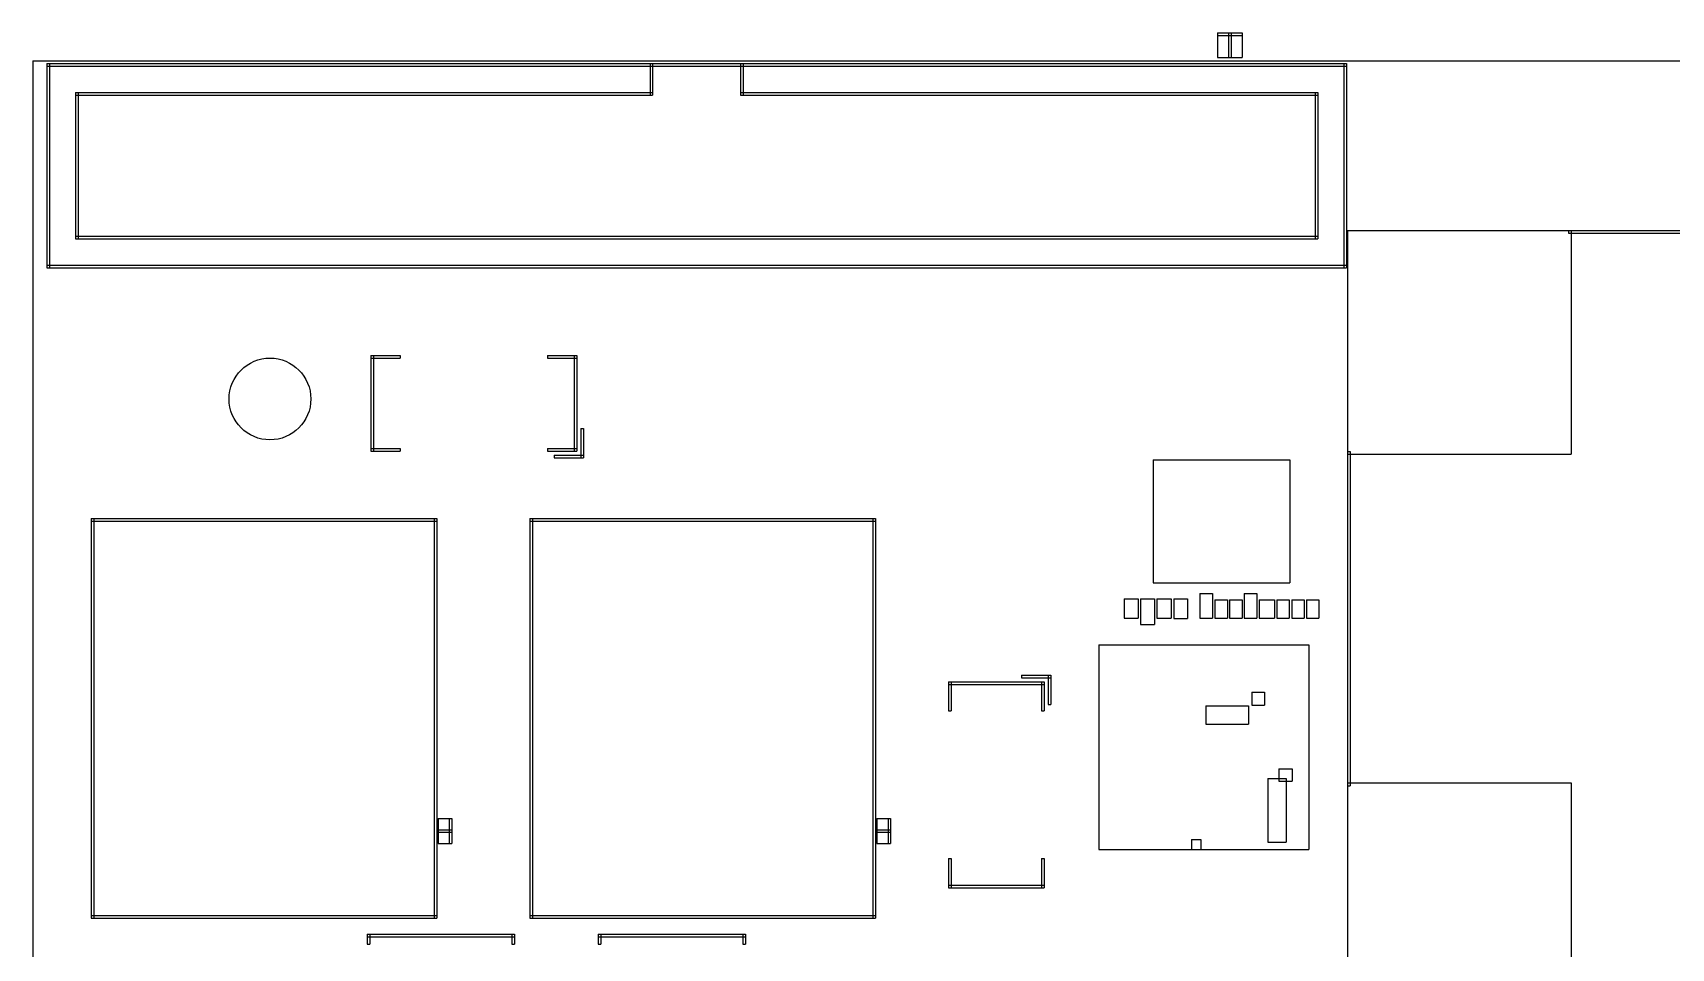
# Model space of a CAD drawing. Header units: metres. Extents: x 0 to 5834, y -4040 to 50.
# Drawn here: x 0 to 2919, y -1581 to 50 of the extents above; entities that cross this region are included whole.
import ezdxf

# ---------------------------------------------------------------- set-up
doc = ezdxf.new("R2010")
doc.units = ezdxf.units.M

msp = doc.modelspace()

# ---------------------------------------------------------------- linework, layer by layer
for q in [(5833.913386, 0), (0, -4039.968504)]:
    msp.add_line((0, 0), q)
msp.add_circle((422.559055, -602.086614), 72.834646)
at = {"layer": '1'}
for p, q in [((2110.551181, 50.275591), (2154.645669, 50.275591)), ((2110.551181, 50.275591), (2110.551181, 45.551181)), ((2110.551181, 50.275591), (2134.96063, 50.275591)), ((2110.551181, 50.275591), (2110.551181, 6.181102)), ((2110.551181, 45.551181), (2154.645669, 45.551181)), ((2130.23622, 50.275591), (2154.645669, 50.275591)), ((2130.23622, 50.275591), (2130.23622, 6.181102)), ((2134.96063, 50.275591), (2134.96063, 6.181102)), ((2154.645669, 50.275591), (2154.645669, 45.551181)), ((2154.645669, 50.275591), (2154.645669, 6.181102)), ((2110.551181, 6.181102), (2134.96063, 6.181102)), ((2130.23622, 6.181102), (2154.645669, 6.181102)), ((25.11811, -4.448819), (2340.07874, -4.448819)), ((25.11811, -4.448819), (25.11811, -9.173228)), ((25.11811, -4.448819), (29.84252, -4.448819)), ((25.11811, -4.448819), (25.11811, -368.228346)), ((25.11811, -9.173228), (2340.07874, -9.173228)), ((29.84252, -4.448819), (29.84252, -368.228346)), ((1099.527559, -4.448819), (1104.251969, -4.448819)), ((1099.527559, -4.448819), (1099.527559, -60.748031)), ((1104.251969, -4.448819), (1104.251969, -60.748031)), ((1260.944882, -4.448819), (1265.669291, -4.448819)), ((1260.944882, -4.448819), (1260.944882, -60.748031)), ((1265.669291, -4.448819), (1265.669291, -60.748031)), ((2335.354331, -4.448819), (2340.07874, -4.448819)), ((2335.354331, -4.448819), (2335.354331, -368.228346)), ((2340.07874, -4.448819), (2340.07874, -9.173228)), ((2340.07874, -4.448819), (2340.07874, -368.228346)), ((76.299213, -56.023622), (1104.251969, -56.023622)), ((76.299213, -56.023622), (76.299213, -60.748031)), ((76.299213, -56.023622), (81.023622, -56.023622)), ((76.299213, -56.023622), (76.299213, -316.653543)), ((81.023622, -56.023622), (81.023622, -316.653543)), ((1099.527559, -56.023622), (1104.251969, -56.023622)), ((1099.527559, -56.023622), (1099.527559, -60.748031)), ((1104.251969, -56.023622), (1104.251969, -60.748031)), ((1104.251969, -56.023622), (1104.251969, -60.748031)), ((1260.944882, -56.023622), (2288.897638, -56.023622)), ((1260.944882, -56.023622), (1260.944882, -60.748031)), ((2284.173228, -56.023622), (2288.897638, -56.023622)), ((2284.173228, -56.023622), (2284.173228, -316.653543)), ((2288.897638, -56.023622), (2288.897638, -60.748031)), ((2288.897638, -56.023622), (2288.897638, -316.653543)), ((76.299213, -60.748031), (1104.251969, -60.748031)), ((1099.527559, -60.748031), (1104.251969, -60.748031)), ((1099.527559, -60.748031), (1104.251969, -60.748031)), ((1260.944882, -60.748031), (1265.669291, -60.748031)), ((1260.944882, -60.748031), (2288.897638, -60.748031)), ((76.299213, -311.929134), (2288.897638, -311.929134)), ((76.299213, -311.929134), (76.299213, -316.653543)), ((76.299213, -316.653543), (2288.897638, -316.653543)), ((76.299213, -316.653543), (81.023622, -316.653543)), ((2284.173228, -316.653543), (2288.897638, -316.653543)), ((2288.897638, -311.929134), (2288.897638, -316.653543)), ((2342.031496, -301.814961), (2740.732283, -301.814961)), ((2342.031496, -301.814961), (2342.031496, -700.515748)), ((2735.732283, -301.814961), (4118.685039, -301.814961)), ((2735.732283, -301.814961), (2735.732283, -306.814961)), ((2735.732283, -306.814961), (4118.685039, -306.814961)), ((2740.732283, -301.814961), (2740.732283, -700.515748)), ((25.11811, -363.503937), (2340.07874, -363.503937)), ((25.11811, -363.503937), (25.11811, -368.228346)), ((25.11811, -368.228346), (2340.07874, -368.228346)), ((25.11811, -368.228346), (29.84252, -368.228346)), ((2335.354331, -368.228346), (2340.07874, -368.228346)), ((2340.07874, -363.503937), (2340.07874, -368.228346)), ((602.220472, -524.889764), (654.188976, -524.889764)), ((602.220472, -524.889764), (602.220472, -529.614173)), ((602.220472, -524.889764), (606.944882, -524.889764)), ((602.220472, -524.889764), (602.220472, -694.968504)), ((606.944882, -524.889764), (606.944882, -694.968504)), ((654.188976, -524.889764), (654.188976, -529.614173)), ((917.181102, -524.889764), (969.149606, -524.889764)), ((917.181102, -524.889764), (917.181102, -529.614173)), ((964.425197, -524.889764), (969.149606, -524.889764)), ((964.425197, -524.889764), (964.425197, -694.968504)), ((969.149606, -524.889764), (969.149606, -694.968504)), ((969.149606, -524.889764), (969.149606, -529.614173)), ((602.220472, -529.614173), (654.188976, -529.614173)), ((917.181102, -529.614173), (969.149606, -529.614173)), ((976.23622, -654.811024), (980.96063, -654.811024)), ((976.23622, -654.811024), (976.23622, -706.779528)), ((980.96063, -654.811024), (980.96063, -706.779528)), ((602.220472, -690.244094), (654.188976, -690.244094)), ((602.220472, -690.244094), (602.220472, -694.968504)), ((602.220472, -694.968504), (654.188976, -694.968504)), ((602.220472, -694.968504), (606.944882, -694.968504)), ((654.188976, -690.244094), (654.188976, -694.968504)), ((917.181102, -690.244094), (969.149606, -690.244094)), ((917.181102, -690.244094), (917.181102, -694.968504)), ((917.181102, -694.968504), (969.149606, -694.968504)), ((964.425197, -694.968504), (969.149606, -694.968504)), ((969.149606, -690.244094), (969.149606, -694.968504)), ((2342.031496, -695.515748), (2347.031496, -695.515748)), ((2342.031496, -695.515748), (2342.031496, -1291.066929)), ((2347.031496, -695.515748), (2347.031496, -1291.066929)), ((928.992126, -702.055118), (980.96063, -702.055118)), ((928.992126, -702.055118), (928.992126, -706.779528)), ((928.992126, -706.779528), (980.96063, -706.779528)), ((976.23622, -706.779528), (980.96063, -706.779528)), ((980.96063, -702.055118), (980.96063, -706.779528)), ((1995.682008, -710.633543), (2239.152638, -710.633543)), ((1995.682008, -710.633543), (1995.682008, -929.488819)), ((2239.152638, -710.633543), (2239.152638, -929.488819)), ((2342.031496, -700.515748), (2740.732283, -700.515748)), ((103.992126, -815.047244), (719.740157, -815.047244)), ((103.992126, -815.047244), (103.992126, -819.771654)), ((103.992126, -815.047244), (108.716535, -815.047244)), ((103.992126, -815.047244), (103.992126, -1526.858268)), ((108.716535, -815.047244), (108.716535, -1526.858268)), ((715.015748, -815.047244), (719.740157, -815.047244)), ((715.015748, -815.047244), (715.015748, -1526.858268)), ((719.740157, -815.047244), (719.740157, -819.771654)), ((719.740157, -815.047244), (719.740157, -1526.858268)), ((885.488189, -815.047244), (890.212598, -815.047244)), ((885.488189, -815.047244), (885.488189, -1526.858268)), ((885.488189, -815.047244), (1501.23622, -815.047244)), ((885.488189, -815.047244), (885.488189, -819.771654)), ((890.212598, -815.047244), (890.212598, -1526.858268)), ((1496.511811, -815.047244), (1501.23622, -815.047244)), ((1496.511811, -815.047244), (1496.511811, -1526.858268)), ((1501.23622, -815.047244), (1501.23622, -1526.858268)), ((1501.23622, -815.047244), (1501.23622, -819.771654)), ((103.992126, -819.771654), (719.740157, -819.771654)), ((885.488189, -819.771654), (1501.23622, -819.771654)), ((1995.682008, -929.488819), (2239.152638, -929.488819)), ((1944.143543, -957.996181), (1969.157795, -957.996181)), ((1944.143543, -957.996181), (1944.143543, -992.59252)), ((1969.157795, -957.996181), (1969.157795, -992.59252)), ((1973.426575, -958.075669), (1998.383386, -958.075669)), ((1973.426575, -958.075669), (1973.426575, -1004.04811)), ((1998.383386, -958.075669), (1998.383386, -1004.04811)), ((2002.622559, -958.109173), (2027.656654, -958.109173)), ((2002.622559, -958.109173), (2002.622559, -992.576142)), ((2027.656654, -958.109173), (2027.656654, -992.576142)), ((2032.507992, -958.024094), (2056.844921, -958.024094)), ((2032.507992, -958.024094), (2032.507992, -993.33378)), ((2056.844921, -958.024094), (2056.844921, -993.33378)), ((2078.758937, -948.450236), (2101.460315, -948.450236)), ((2078.758937, -948.450236), (2078.758937, -992.565709)), ((2101.460315, -948.450236), (2101.460315, -992.565709)), ((2105.682008, -959.996063), (2128.525236, -959.996063)), ((2105.682008, -959.996063), (2105.682008, -992.565709)), ((2128.525236, -959.996063), (2128.525236, -992.565709)), ((2131.879764, -959.945354), (2154.338661, -959.945354)), ((2131.879764, -959.945354), (2131.879764, -992.565709)), ((2154.338661, -959.945354), (2154.338661, -992.565709)), ((2157.992087, -948.400118), (2180.691102, -948.400118)), ((2157.992087, -948.400118), (2157.992087, -992.543268)), ((2180.691102, -948.400118), (2180.691102, -992.543268)), ((2184.912795, -959.864331), (2212.229567, -959.864331)), ((2184.912795, -959.864331), (2184.912795, -992.418425)), ((2212.229567, -959.864331), (2212.229567, -992.418425)), ((2216.383976, -959.864331), (2238.383386, -959.864331)), ((2216.383976, -959.864331), (2216.383976, -992.565709)), ((2238.383386, -959.864331), (2238.383386, -992.565709)), ((2242.605079, -959.925906), (2264.537244, -959.925906)), ((2242.605079, -959.925906), (2242.605079, -992.565709)), ((2264.537244, -959.925906), (2264.537244, -992.565709)), ((2268.764016, -960.028189), (2290.691102, -960.028189)), ((2268.764016, -960.028189), (2268.764016, -992.377598)), ((2290.691102, -960.028189), (2290.691102, -992.377598)), ((1944.143543, -992.59252), (1969.157795, -992.59252)), ((1973.426575, -1004.04811), (1998.383386, -1004.04811)), ((2002.622559, -992.576142), (2027.656654, -992.576142)), ((2032.507992, -993.33378), (2056.844921, -993.33378)), ((2078.758937, -992.565709), (2101.460315, -992.565709)), ((2105.682008, -992.565709), (2128.525236, -992.565709)), ((2131.879764, -992.565709), (2154.338661, -992.565709)), ((2157.992087, -992.543268), (2180.691102, -992.543268)), ((2184.912795, -992.418425), (2212.229567, -992.418425)), ((2216.383976, -992.565709), (2238.383386, -992.565709)), ((2242.605079, -992.565709), (2264.537244, -992.565709)), ((2268.764016, -992.377598), (2290.691102, -992.377598)), ((1898.959173, -1040.313228), (2273.198307, -1040.313228)), ((1898.959173, -1040.313228), (1898.959173, -1404.703701)), ((2273.198307, -1040.313228), (2273.198307, -1404.703701)), ((1631.464567, -1105.944882), (1636.188976, -1105.944882)), ((1631.464567, -1105.944882), (1631.464567, -1157.913386)), ((1631.464567, -1105.944882), (1801.543307, -1105.944882)), ((1631.464567, -1105.944882), (1631.464567, -1110.669291)), ((1636.188976, -1105.944882), (1636.188976, -1157.913386)), ((1761.385827, -1094.133858), (1813.354331, -1094.133858)), ((1761.385827, -1094.133858), (1761.385827, -1098.858268)), ((1761.385827, -1098.858268), (1813.354331, -1098.858268)), ((1796.818898, -1105.944882), (1801.543307, -1105.944882)), ((1796.818898, -1105.944882), (1796.818898, -1157.913386)), ((1801.543307, -1105.944882), (1801.543307, -1157.913386)), ((1801.543307, -1105.944882), (1801.543307, -1110.669291)), ((1808.629921, -1094.133858), (1813.354331, -1094.133858)), ((1808.629921, -1094.133858), (1808.629921, -1146.102362)), ((1813.354331, -1094.133858), (1813.354331, -1098.858268)), ((1813.354331, -1094.133858), (1813.354331, -1146.102362)), ((1631.464567, -1110.669291), (1801.543307, -1110.669291)), ((2171.779685, -1124.652205), (2194.371181, -1124.652205)), ((2171.779685, -1124.652205), (2171.779685, -1147.51374)), ((2194.371181, -1124.652205), (2194.371181, -1147.51374)), ((1631.464567, -1157.913386), (1636.188976, -1157.913386)), ((1796.818898, -1157.913386), (1801.543307, -1157.913386)), ((1808.629921, -1146.102362), (1813.354331, -1146.102362)), ((2089.728976, -1148.793307), (2165.566102, -1148.793307)), ((2089.728976, -1148.793307), (2089.728976, -1181.692559)), ((2165.566102, -1148.793307), (2165.566102, -1181.692559)), ((2171.779685, -1147.51374), (2194.371181, -1147.51374)), ((2089.728976, -1181.692559), (2165.566102, -1181.692559)), ((2200.365157, -1278.468504), (2232.875709, -1278.468504)), ((2200.365157, -1278.468504), (2200.365157, -1391.776929)), ((2219.925354, -1260.985748), (2243.181496, -1260.985748)), ((2219.925354, -1260.985748), (2219.925354, -1283.054134)), ((2219.925354, -1283.054134), (2243.181496, -1283.054134)), ((2232.875709, -1278.468504), (2232.875709, -1391.776929)), ((2243.181496, -1260.985748), (2243.181496, -1283.054134)), ((2342.031496, -1286.066929), (2740.732283, -1286.066929)), ((2342.031496, -1286.066929), (2342.031496, -1684.767717)), ((2342.031496, -1291.066929), (2347.031496, -1291.066929)), ((2740.732283, -1286.066929), (2740.732283, -1684.767717)), ((722.299213, -1349.692913), (746.708661, -1349.692913)), ((722.299213, -1349.692913), (722.299213, -1374.102362)), ((722.299213, -1369.377953), (746.708661, -1369.377953)), ((722.299213, -1369.377953), (722.299213, -1393.787402)), ((741.984252, -1349.692913), (746.708661, -1349.692913)), ((741.984252, -1349.692913), (741.984252, -1393.787402)), ((746.708661, -1349.692913), (746.708661, -1393.787402)), ((746.708661, -1349.692913), (746.708661, -1374.102362)), ((746.708661, -1369.377953), (746.708661, -1393.787402)), ((1503.795276, -1349.692913), (1528.204724, -1349.692913)), ((1503.795276, -1349.692913), (1503.795276, -1374.102362)), ((1503.795276, -1369.377953), (1528.204724, -1369.377953)), ((1503.795276, -1369.377953), (1503.795276, -1393.787402)), ((1523.480315, -1349.692913), (1528.204724, -1349.692913)), ((1523.480315, -1349.692913), (1523.480315, -1393.787402)), ((1528.204724, -1349.692913), (1528.204724, -1393.787402)), ((1528.204724, -1349.692913), (1528.204724, -1374.102362)), ((1528.204724, -1369.377953), (1528.204724, -1393.787402)), ((722.299213, -1374.102362), (746.708661, -1374.102362)), ((722.299213, -1393.787402), (746.708661, -1393.787402)), ((741.984252, -1393.787402), (746.708661, -1393.787402)), ((1503.795276, -1374.102362), (1528.204724, -1374.102362)), ((1503.795276, -1393.787402), (1528.204724, -1393.787402)), ((1523.480315, -1393.787402), (1528.204724, -1393.787402)), ((2064.418268, -1386.653622), (2080.815354, -1386.653622)), ((2064.418268, -1386.653622), (2064.418268, -1404.741929)), ((2080.815354, -1386.653622), (2080.815354, -1404.741929)), ((2200.365157, -1391.776929), (2232.875709, -1391.776929)), ((1631.464567, -1420.905512), (1636.188976, -1420.905512)), ((1631.464567, -1420.905512), (1631.464567, -1472.874016)), ((1636.188976, -1420.905512), (1636.188976, -1472.874016)), ((1796.818898, -1420.905512), (1801.543307, -1420.905512)), ((1796.818898, -1420.905512), (1796.818898, -1472.874016)), ((1801.543307, -1420.905512), (1801.543307, -1472.874016)), ((1898.959173, -1404.703701), (2273.198307, -1404.703701)), ((2064.418268, -1404.741929), (2080.815354, -1404.741929)), ((1631.464567, -1468.149606), (1801.543307, -1468.149606)), ((1631.464567, -1468.149606), (1631.464567, -1472.874016)), ((1631.464567, -1472.874016), (1636.188976, -1472.874016)), ((1631.464567, -1472.874016), (1801.543307, -1472.874016)), ((1796.818898, -1472.874016), (1801.543307, -1472.874016)), ((1801.543307, -1468.149606), (1801.543307, -1472.874016)), ((103.992126, -1522.133858), (719.740157, -1522.133858)), ((103.992126, -1522.133858), (103.992126, -1526.858268)), ((103.992126, -1526.858268), (108.716535, -1526.858268)), ((103.992126, -1526.858268), (719.740157, -1526.858268)), ((715.015748, -1526.858268), (719.740157, -1526.858268)), ((719.740157, -1522.133858), (719.740157, -1526.858268)), ((885.488189, -1522.133858), (1501.23622, -1522.133858)), ((885.488189, -1522.133858), (885.488189, -1526.858268)), ((885.488189, -1526.858268), (890.212598, -1526.858268)), ((885.488189, -1526.858268), (1501.23622, -1526.858268)), ((1496.511811, -1526.858268), (1501.23622, -1526.858268)), ((1501.23622, -1522.133858), (1501.23622, -1526.858268)), ((595.92126, -1555.598425), (858.125984, -1555.598425)), ((595.92126, -1555.598425), (595.92126, -1560.322835)), ((595.92126, -1555.598425), (600.645669, -1555.598425)), ((595.92126, -1555.598425), (595.92126, -1573.314961)), ((595.92126, -1560.322835), (858.125984, -1560.322835)), ((595.92126, -1573.314961), (600.645669, -1573.314961)), ((600.645669, -1555.598425), (600.645669, -1573.314961)), ((853.401575, -1555.598425), (858.125984, -1555.598425)), ((853.401575, -1555.598425), (853.401575, -1573.314961)), ((853.401575, -1573.314961), (858.125984, -1573.314961)), ((858.125984, -1555.598425), (858.125984, -1573.314961)), ((858.125984, -1555.598425), (858.125984, -1560.322835)), ((1007.338583, -1555.598425), (1012.062992, -1555.598425)), ((1007.338583, -1555.598425), (1007.338583, -1573.314961)), ((1007.338583, -1555.598425), (1269.543307, -1555.598425)), ((1007.338583, -1555.598425), (1007.338583, -1560.322835)), ((1007.338583, -1560.322835), (1269.543307, -1560.322835)), ((1007.338583, -1573.314961), (1012.062992, -1573.314961)), ((1012.062992, -1555.598425), (1012.062992, -1573.314961)), ((1264.818898, -1555.598425), (1269.543307, -1555.598425)), ((1264.818898, -1555.598425), (1264.818898, -1573.314961)), ((1264.818898, -1573.314961), (1269.543307, -1573.314961)), ((1269.543307, -1555.598425), (1269.543307, -1560.322835)), ((1269.543307, -1555.598425), (1269.543307, -1573.314961))]:
    msp.add_line(p, q, dxfattribs=at)

doc.saveas('drawing.dxf')
